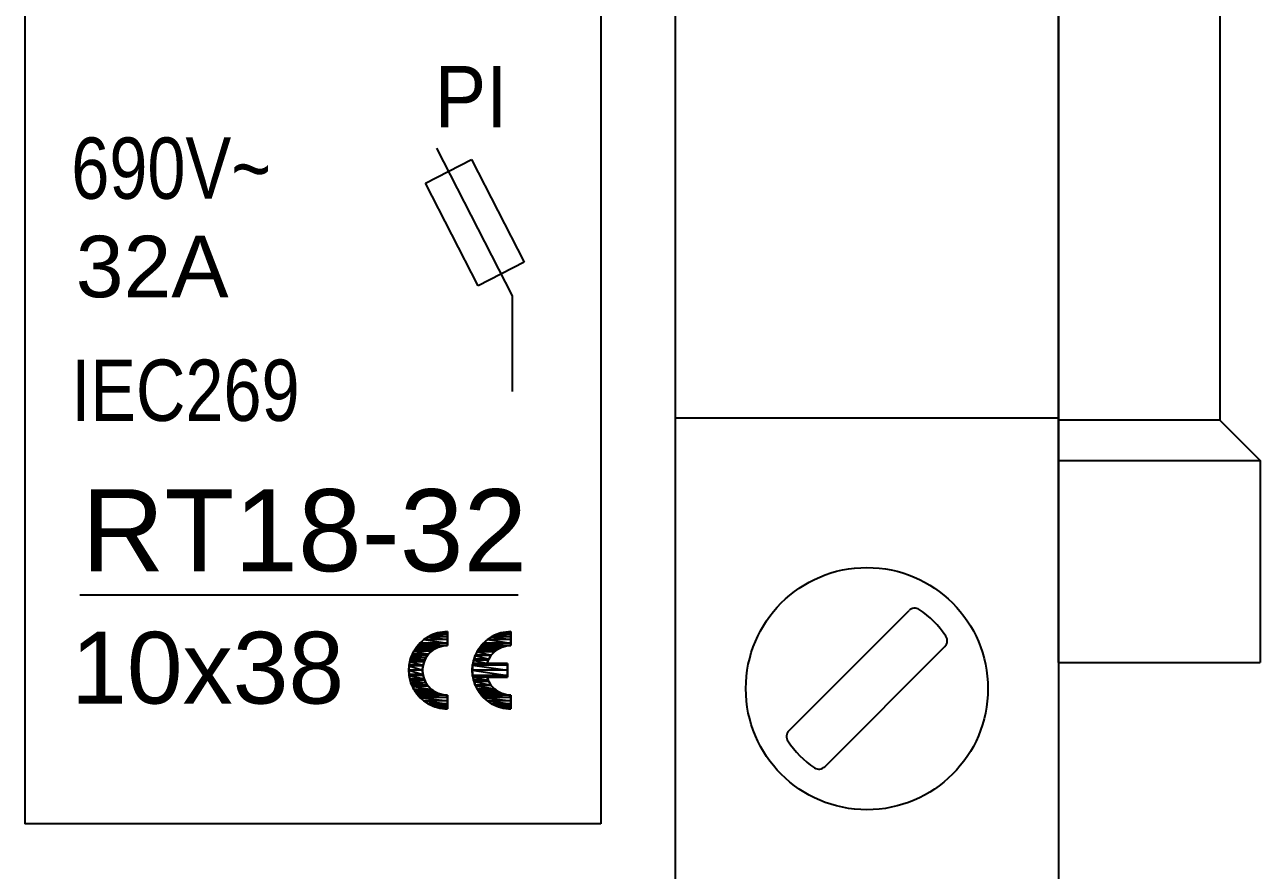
# Model space of a CAD drawing. Header units: millimetres. Extents: x 173893 to 258446, y -176540 to -123824.
# Drawn here: x 188289.97 to 188320.59, y -151229.78 to -151208.83 of the extents above; entities that cross this region are included whole.
import ezdxf

# ---------------------------------------------------------------- set-up
doc = ezdxf.new("R2010")
doc.units = ezdxf.units.MM
doc.header["$LTSCALE"] = 3
doc.layers.add('1', color=3, linetype='Continuous')
doc.layers.add('DUT', color=7, linetype='Continuous')
doc.styles.add('Arial', font='arial.ttf')

msp = doc.modelspace()

# ---------------------------------------------------------------- linework, layer by layer
for p, q in [((188306.09, -151169.6), (188306.09, -151249.082)), ((188289.966, -151197.242), (188289.966, -151228.629)), ((188304.242, -151197.242), (188304.242, -151228.629)), ((188300.174, -151211.892), (188302.05, -151215.545)), ((188299.897, -151212.754), (188301.036, -151212.169)), ((188301.036, -151212.169), (188302.345, -151214.716)), ((188301.205, -151215.301), (188299.897, -151212.754)), ((188302.345, -151214.716), (188301.205, -151215.301)), ((188302.05, -151215.545), (188302.05, -151217.919)), ((188291.335, -151222.951), (188302.199, -151222.951)), ((188299.965, -151223.994), (188299.912, -151224.026)), ((188300.02, -151223.964), (188299.965, -151223.994)), ((188300.076, -151223.939), (188300.02, -151223.964)), ((188300.134, -151223.917), (188300.076, -151223.939)), ((188300.194, -151223.898), (188300.134, -151223.917)), ((188300.255, -151223.884), (188300.194, -151223.898)), ((188300.317, -151223.874), (188300.255, -151223.884)), ((188300.38, -151223.867), (188300.317, -151223.874)), ((188300.444, -151223.865), (188300.38, -151223.867)), ((188300.444, -151223.865), (188300.444, -151223.865)), ((188301.539, -151223.994), (188301.486, -151224.026)), ((188301.593, -151223.964), (188301.539, -151223.994)), ((188301.65, -151223.939), (188301.593, -151223.964)), ((188301.708, -151223.917), (188301.65, -151223.939)), ((188301.767, -151223.898), (188301.708, -151223.917)), ((188301.828, -151223.884), (188301.767, -151223.898)), ((188301.89, -151223.874), (188301.828, -151223.884)), ((188301.953, -151223.867), (188301.89, -151223.874)), ((188302.017, -151223.865), (188301.953, -151223.867)), ((188302.017, -151223.865), (188302.017, -151223.865)), ((188299.649, -151224.289), (188299.615, -151224.344)), ((188299.685, -151224.238), (188299.649, -151224.289)), ((188299.725, -151224.19), (188299.685, -151224.238)), ((188299.768, -151224.144), (188299.725, -151224.19)), ((188299.814, -151224.101), (188299.768, -151224.144)), ((188299.862, -151224.062), (188299.814, -151224.101)), ((188299.912, -151224.026), (188299.862, -151224.062)), ((188300.101, -151224.309), (188300.069, -151224.332)), ((188300.135, -151224.288), (188300.101, -151224.309)), ((188300.17, -151224.269), (188300.135, -151224.288)), ((188300.207, -151224.253), (188300.17, -151224.269)), ((188300.244, -151224.239), (188300.207, -151224.253)), ((188300.283, -151224.227), (188300.244, -151224.239)), ((188300.322, -151224.218), (188300.283, -151224.227)), ((188300.362, -151224.211), (188300.322, -151224.218)), ((188300.402, -151224.207), (188300.362, -151224.211)), ((188300.444, -151224.206), (188300.402, -151224.207)), ((188300.444, -151224.206), (188300.444, -151224.206)), ((188301.222, -151224.289), (188301.188, -151224.344)), ((188301.259, -151224.238), (188301.222, -151224.289)), ((188301.299, -151224.19), (188301.259, -151224.238)), ((188301.342, -151224.144), (188301.299, -151224.19)), ((188301.387, -151224.101), (188301.342, -151224.144)), ((188301.435, -151224.062), (188301.387, -151224.101)), ((188301.486, -151224.026), (188301.435, -151224.062)), ((188301.686, -151224.302), (188301.646, -151224.33)), ((188301.728, -151224.277), (188301.686, -151224.302)), ((188301.773, -151224.256), (188301.728, -151224.277)), ((188301.819, -151224.238), (188301.773, -151224.256)), ((188301.867, -151224.224), (188301.819, -151224.238)), ((188301.916, -151224.214), (188301.867, -151224.224)), ((188301.966, -151224.208), (188301.916, -151224.214)), ((188302.017, -151224.206), (188301.966, -151224.208)), ((188302.017, -151224.206), (188302.017, -151224.206)), ((188299.519, -151224.576), (188299.505, -151224.637)), ((188299.537, -151224.516), (188299.519, -151224.576)), ((188299.559, -151224.458), (188299.537, -151224.516)), ((188299.585, -151224.4), (188299.559, -151224.458)), ((188299.615, -151224.344), (188299.585, -151224.4)), ((188299.615, -151224.344), (188299.615, -151224.344)), ((188299.859, -151224.625), (188299.847, -151224.664)), ((188299.873, -151224.587), (188299.859, -151224.625)), ((188299.89, -151224.55), (188299.873, -151224.587)), ((188299.91, -151224.514), (188299.89, -151224.55)), ((188299.931, -151224.479), (188299.91, -151224.514)), ((188299.91, -151224.514), (188299.91, -151224.514)), ((188299.955, -151224.446), (188299.931, -151224.479)), ((188299.981, -151224.414), (188299.955, -151224.446)), ((188300.008, -151224.385), (188299.981, -151224.414)), ((188300.038, -151224.358), (188300.008, -151224.385)), ((188300.069, -151224.332), (188300.038, -151224.358)), ((188301.092, -151224.576), (188301.078, -151224.637)), ((188301.11, -151224.516), (188301.092, -151224.576)), ((188301.132, -151224.458), (188301.11, -151224.516)), ((188301.158, -151224.4), (188301.132, -151224.458)), ((188301.188, -151224.344), (188301.158, -151224.4)), ((188301.188, -151224.344), (188301.188, -151224.344)), ((188301.44, -151224.603), (188301.424, -151224.652)), ((188301.46, -151224.557), (188301.44, -151224.603)), ((188301.483, -151224.513), (188301.46, -151224.557)), ((188301.51, -151224.471), (188301.483, -151224.513)), ((188301.54, -151224.431), (188301.51, -151224.471)), ((188301.573, -151224.394), (188301.54, -151224.431)), ((188301.608, -151224.361), (188301.573, -151224.394)), ((188301.646, -151224.33), (188301.608, -151224.361)), ((188299.489, -151224.76), (188299.487, -151224.822)), ((188299.487, -151224.822), (188299.489, -151224.884)), ((188299.495, -151224.698), (188299.489, -151224.76)), ((188299.489, -151224.884), (188299.495, -151224.946)), ((188299.505, -151224.637), (188299.495, -151224.698)), ((188299.828, -151224.782), (188299.827, -151224.822)), ((188299.827, -151224.822), (188299.828, -151224.862)), ((188299.832, -151224.742), (188299.828, -151224.782)), ((188299.828, -151224.862), (188299.832, -151224.902)), ((188299.838, -151224.703), (188299.832, -151224.742)), ((188299.832, -151224.902), (188299.838, -151224.941)), ((188299.847, -151224.664), (188299.838, -151224.703)), ((188301.062, -151224.76), (188301.06, -151224.822)), ((188301.06, -151224.822), (188301.062, -151224.884)), ((188301.068, -151224.698), (188301.062, -151224.76)), ((188301.062, -151224.884), (188301.068, -151224.946)), ((188301.078, -151224.637), (188301.068, -151224.698)), ((188301.424, -151224.652), (188301.932, -151224.652)), ((188301.932, -151224.652), (188301.932, -151224.992)), ((188299.495, -151224.946), (188299.505, -151225.007)), ((188299.505, -151225.007), (188299.519, -151225.068)), ((188299.519, -151225.068), (188299.537, -151225.128)), ((188299.537, -151225.128), (188299.559, -151225.187)), ((188299.559, -151225.187), (188299.585, -151225.244)), ((188299.585, -151225.244), (188299.615, -151225.301)), ((188299.838, -151224.941), (188299.847, -151224.98)), ((188299.847, -151224.98), (188299.859, -151225.019)), ((188299.859, -151225.019), (188299.873, -151225.057)), ((188299.873, -151225.057), (188299.89, -151225.094)), ((188299.89, -151225.094), (188299.91, -151225.13)), ((188299.91, -151225.13), (188299.91, -151225.13)), ((188299.91, -151225.13), (188299.931, -151225.165)), ((188299.931, -151225.165), (188299.955, -151225.198)), ((188299.955, -151225.198), (188299.981, -151225.23)), ((188299.981, -151225.23), (188300.008, -151225.259)), ((188301.068, -151224.946), (188301.078, -151225.007)), ((188301.078, -151225.007), (188301.092, -151225.068)), ((188301.092, -151225.068), (188301.11, -151225.128)), ((188301.11, -151225.128), (188301.132, -151225.187)), ((188301.132, -151225.187), (188301.158, -151225.244)), ((188301.158, -151225.244), (188301.188, -151225.301)), ((188301.424, -151224.992), (188301.932, -151224.992)), ((188301.424, -151224.992), (188301.424, -151224.992)), ((188301.424, -151224.992), (188301.44, -151225.041)), ((188301.44, -151225.041), (188301.46, -151225.087)), ((188301.46, -151225.087), (188301.483, -151225.131)), ((188301.483, -151225.131), (188301.51, -151225.173)), ((188301.51, -151225.173), (188301.54, -151225.213)), ((188301.54, -151225.213), (188301.573, -151225.25)), ((188299.615, -151225.301), (188299.615, -151225.301)), ((188299.615, -151225.301), (188299.649, -151225.355)), ((188299.649, -151225.355), (188299.685, -151225.406)), ((188299.685, -151225.406), (188299.725, -151225.455)), ((188299.725, -151225.455), (188299.768, -151225.5)), ((188299.768, -151225.5), (188299.814, -151225.543)), ((188299.814, -151225.543), (188299.862, -151225.582)), ((188300.008, -151225.259), (188300.038, -151225.286)), ((188300.038, -151225.286), (188300.069, -151225.312)), ((188300.069, -151225.312), (188300.101, -151225.335)), ((188300.101, -151225.335), (188300.135, -151225.356)), ((188300.135, -151225.356), (188300.17, -151225.375)), ((188300.17, -151225.375), (188300.207, -151225.391)), ((188300.207, -151225.391), (188300.244, -151225.406)), ((188300.244, -151225.406), (188300.283, -151225.417)), ((188300.283, -151225.417), (188300.322, -151225.427)), ((188300.322, -151225.427), (188300.362, -151225.433)), ((188300.362, -151225.433), (188300.402, -151225.437)), ((188300.402, -151225.437), (188300.444, -151225.439)), ((188301.188, -151225.301), (188301.188, -151225.301)), ((188301.188, -151225.301), (188301.222, -151225.355)), ((188301.222, -151225.355), (188301.259, -151225.406)), ((188301.259, -151225.406), (188301.299, -151225.455)), ((188301.299, -151225.455), (188301.342, -151225.5)), ((188301.342, -151225.5), (188301.387, -151225.543)), ((188301.387, -151225.543), (188301.435, -151225.582)), ((188301.573, -151225.25), (188301.608, -151225.284)), ((188301.608, -151225.284), (188301.646, -151225.315)), ((188301.646, -151225.315), (188301.686, -151225.342)), ((188301.686, -151225.342), (188301.728, -151225.367)), ((188301.728, -151225.367), (188301.773, -151225.388)), ((188301.773, -151225.388), (188301.819, -151225.406)), ((188301.819, -151225.406), (188301.867, -151225.42)), ((188301.867, -151225.42), (188301.916, -151225.43)), ((188301.916, -151225.43), (188301.966, -151225.437)), ((188301.966, -151225.437), (188302.017, -151225.439)), ((188299.862, -151225.582), (188299.912, -151225.618)), ((188299.912, -151225.618), (188299.965, -151225.651)), ((188299.965, -151225.651), (188300.02, -151225.68)), ((188300.02, -151225.68), (188300.076, -151225.706)), ((188300.076, -151225.706), (188300.134, -151225.728)), ((188300.134, -151225.728), (188300.194, -151225.746)), ((188300.194, -151225.746), (188300.255, -151225.76)), ((188300.255, -151225.76), (188300.317, -151225.771)), ((188300.317, -151225.771), (188300.38, -151225.777)), ((188300.38, -151225.777), (188300.444, -151225.779)), ((188301.435, -151225.582), (188301.486, -151225.618)), ((188301.486, -151225.618), (188301.539, -151225.651)), ((188301.539, -151225.651), (188301.593, -151225.68)), ((188301.593, -151225.68), (188301.65, -151225.706)), ((188301.65, -151225.706), (188301.708, -151225.728)), ((188301.708, -151225.728), (188301.767, -151225.746)), ((188301.767, -151225.746), (188301.828, -151225.76)), ((188301.828, -151225.76), (188301.89, -151225.771)), ((188301.89, -151225.771), (188301.953, -151225.777)), ((188301.953, -151225.777), (188302.017, -151225.779)), ((188304.242, -151228.629), (188289.966, -151228.629))]:
    msp.add_line(p, q)
at = {"color": 251}
for p, q in [((188299.861, -151224.063), (188299.965, -151223.994)), ((188299.965, -151223.994), (188299.861, -151224.063)), ((188299.965, -151223.994), (188300.077, -151223.938)), ((188300.077, -151223.938), (188299.965, -151223.994)), ((188300.444, -151223.994), (188299.965, -151223.994)), ((188299.965, -151223.994), (188300.444, -151224.063)), ((188299.965, -151223.994), (188300.444, -151224.063)), ((188300.444, -151223.994), (188299.965, -151223.994)), ((188300.077, -151223.938), (188300.196, -151223.898)), ((188300.196, -151223.898), (188300.077, -151223.938)), ((188300.444, -151223.938), (188300.077, -151223.938)), ((188300.077, -151223.938), (188300.444, -151223.994)), ((188300.077, -151223.938), (188300.444, -151223.994)), ((188300.444, -151223.938), (188300.077, -151223.938)), ((188300.196, -151223.898), (188300.319, -151223.874)), ((188300.319, -151223.874), (188300.196, -151223.898)), ((188300.444, -151223.898), (188300.196, -151223.898)), ((188300.196, -151223.898), (188300.444, -151223.938)), ((188300.196, -151223.898), (188300.444, -151223.938)), ((188300.444, -151223.898), (188300.196, -151223.898)), ((188300.319, -151223.874), (188300.444, -151223.865)), ((188300.444, -151223.865), (188300.319, -151223.874)), ((188300.444, -151223.874), (188300.319, -151223.874)), ((188300.319, -151223.874), (188300.444, -151223.898)), ((188300.319, -151223.874), (188300.444, -151223.898)), ((188300.444, -151223.874), (188300.319, -151223.874)), ((188300.444, -151223.865), (188300.444, -151223.874)), ((188300.444, -151223.874), (188300.444, -151223.865)), ((188300.444, -151223.898), (188300.444, -151223.874)), ((188300.444, -151223.874), (188300.444, -151223.898)), ((188300.444, -151223.938), (188300.444, -151223.898)), ((188300.444, -151223.898), (188300.444, -151223.938)), ((188300.444, -151223.994), (188300.444, -151223.938)), ((188300.444, -151223.938), (188300.444, -151223.994)), ((188300.444, -151224.063), (188300.444, -151223.994)), ((188300.444, -151223.994), (188300.444, -151224.063)), ((188301.435, -151224.063), (188301.539, -151223.994)), ((188301.539, -151223.994), (188301.435, -151224.063)), ((188301.539, -151223.994), (188301.651, -151223.938)), ((188301.651, -151223.938), (188301.539, -151223.994)), ((188302.017, -151223.994), (188301.539, -151223.994)), ((188301.539, -151223.994), (188302.017, -151224.063)), ((188301.539, -151223.994), (188302.017, -151224.063)), ((188302.017, -151223.994), (188301.539, -151223.994)), ((188301.651, -151223.938), (188301.769, -151223.898)), ((188301.769, -151223.898), (188301.651, -151223.938)), ((188302.017, -151223.938), (188301.651, -151223.938)), ((188301.651, -151223.938), (188302.017, -151223.994)), ((188301.651, -151223.938), (188302.017, -151223.994)), ((188302.017, -151223.938), (188301.651, -151223.938)), ((188301.769, -151223.898), (188301.892, -151223.874)), ((188301.892, -151223.874), (188301.769, -151223.898)), ((188302.017, -151223.898), (188301.769, -151223.898)), ((188301.769, -151223.898), (188302.017, -151223.938)), ((188301.769, -151223.898), (188302.017, -151223.938)), ((188302.017, -151223.898), (188301.769, -151223.898)), ((188301.892, -151223.874), (188302.017, -151223.865)), ((188302.017, -151223.865), (188301.892, -151223.874)), ((188302.017, -151223.874), (188301.892, -151223.874)), ((188301.892, -151223.874), (188302.017, -151223.898)), ((188301.892, -151223.874), (188302.017, -151223.898)), ((188302.017, -151223.874), (188301.892, -151223.874)), ((188302.017, -151223.865), (188302.017, -151223.874)), ((188302.017, -151223.874), (188302.017, -151223.865)), ((188302.017, -151223.898), (188302.017, -151223.874)), ((188302.017, -151223.874), (188302.017, -151223.898)), ((188302.017, -151223.938), (188302.017, -151223.898)), ((188302.017, -151223.898), (188302.017, -151223.938)), ((188302.017, -151223.994), (188302.017, -151223.938)), ((188302.017, -151223.938), (188302.017, -151223.994)), ((188302.017, -151224.063), (188302.017, -151223.994)), ((188302.017, -151223.994), (188302.017, -151224.063)), ((188299.615, -151224.344), (188299.652, -151224.288)), ((188299.652, -151224.288), (188299.615, -151224.344)), ((188299.652, -151224.288), (188299.682, -151224.243)), ((188299.682, -151224.243), (188299.652, -151224.288)), ((188300.135, -151224.288), (188299.652, -151224.288)), ((188299.652, -151224.288), (188300.056, -151224.344)), ((188299.652, -151224.288), (188300.056, -151224.344)), ((188300.135, -151224.288), (188299.652, -151224.288)), ((188299.682, -151224.243), (188299.684, -151224.24)), ((188299.684, -151224.24), (188299.682, -151224.243)), ((188300.233, -151224.243), (188299.682, -151224.243)), ((188299.682, -151224.243), (188300.135, -151224.288)), ((188299.682, -151224.243), (188300.135, -151224.288)), ((188300.233, -151224.243), (188299.682, -151224.243)), ((188299.684, -151224.24), (188299.706, -151224.215)), ((188299.706, -151224.215), (188299.684, -151224.24)), ((188300.244, -151224.24), (188299.684, -151224.24)), ((188299.684, -151224.24), (188300.233, -151224.243)), ((188299.684, -151224.24), (188300.233, -151224.243)), ((188300.244, -151224.24), (188299.684, -151224.24)), ((188299.706, -151224.215), (188299.714, -151224.206)), ((188299.714, -151224.206), (188299.706, -151224.215)), ((188300.337, -151224.215), (188299.706, -151224.215)), ((188299.706, -151224.215), (188300.244, -151224.24)), ((188299.706, -151224.215), (188300.244, -151224.24)), ((188300.337, -151224.215), (188299.706, -151224.215)), ((188299.714, -151224.206), (188299.767, -151224.146)), ((188299.767, -151224.146), (188299.714, -151224.206)), ((188300.444, -151224.206), (188299.714, -151224.206)), ((188299.714, -151224.206), (188300.337, -151224.215)), ((188299.714, -151224.206), (188300.337, -151224.215)), ((188300.444, -151224.206), (188299.714, -151224.206)), ((188299.767, -151224.146), (188299.861, -151224.063)), ((188299.861, -151224.063), (188299.767, -151224.146)), ((188300.444, -151224.146), (188299.767, -151224.146)), ((188299.767, -151224.146), (188300.444, -151224.206)), ((188299.767, -151224.146), (188300.444, -151224.206)), ((188300.444, -151224.146), (188299.767, -151224.146)), ((188300.444, -151224.063), (188299.861, -151224.063)), ((188299.861, -151224.063), (188300.444, -151224.146)), ((188299.861, -151224.063), (188300.444, -151224.146)), ((188300.444, -151224.063), (188299.861, -151224.063)), ((188300.056, -151224.344), (188300.135, -151224.288)), ((188300.135, -151224.288), (188300.056, -151224.344)), ((188300.135, -151224.288), (188300.233, -151224.243)), ((188300.233, -151224.243), (188300.135, -151224.288)), ((188300.233, -151224.243), (188300.244, -151224.24)), ((188300.244, -151224.24), (188300.233, -151224.243)), ((188300.244, -151224.24), (188300.337, -151224.215)), ((188300.337, -151224.215), (188300.244, -151224.24)), ((188300.337, -151224.215), (188300.444, -151224.206)), ((188300.444, -151224.206), (188300.337, -151224.215)), ((188300.444, -151224.146), (188300.444, -151224.063)), ((188300.444, -151224.063), (188300.444, -151224.146)), ((188300.444, -151224.206), (188300.444, -151224.146)), ((188300.444, -151224.146), (188300.444, -151224.206)), ((188301.188, -151224.344), (188301.219, -151224.298)), ((188301.219, -151224.298), (188301.188, -151224.344)), ((188301.219, -151224.298), (188301.253, -151224.247)), ((188301.253, -151224.247), (188301.219, -151224.298)), ((188301.693, -151224.298), (188301.219, -151224.298)), ((188301.219, -151224.298), (188301.632, -151224.344)), ((188301.219, -151224.298), (188301.632, -151224.344)), ((188301.693, -151224.298), (188301.219, -151224.298)), ((188301.253, -151224.247), (188301.258, -151224.24)), ((188301.258, -151224.24), (188301.253, -151224.247)), ((188301.795, -151224.247), (188301.253, -151224.247)), ((188301.253, -151224.247), (188301.693, -151224.298)), ((188301.253, -151224.247), (188301.693, -151224.298)), ((188301.795, -151224.247), (188301.253, -151224.247)), ((188301.258, -151224.24), (188301.279, -151224.216)), ((188301.279, -151224.216), (188301.258, -151224.24)), ((188301.821, -151224.24), (188301.258, -151224.24)), ((188301.258, -151224.24), (188301.795, -151224.247)), ((188301.258, -151224.24), (188301.795, -151224.247)), ((188301.821, -151224.24), (188301.258, -151224.24)), ((188301.279, -151224.216), (188301.288, -151224.206)), ((188301.288, -151224.206), (188301.279, -151224.216)), ((188301.904, -151224.216), (188301.279, -151224.216)), ((188301.279, -151224.216), (188301.821, -151224.24)), ((188301.279, -151224.216), (188301.821, -151224.24)), ((188301.904, -151224.216), (188301.279, -151224.216)), ((188301.288, -151224.206), (188301.34, -151224.146)), ((188301.34, -151224.146), (188301.288, -151224.206)), ((188302.017, -151224.206), (188301.288, -151224.206)), ((188301.288, -151224.206), (188301.904, -151224.216)), ((188301.288, -151224.206), (188301.904, -151224.216)), ((188302.017, -151224.206), (188301.288, -151224.206)), ((188301.34, -151224.146), (188301.435, -151224.063)), ((188301.435, -151224.063), (188301.34, -151224.146)), ((188302.017, -151224.146), (188301.34, -151224.146)), ((188301.34, -151224.146), (188302.017, -151224.206)), ((188301.34, -151224.146), (188302.017, -151224.206)), ((188302.017, -151224.146), (188301.34, -151224.146)), ((188302.017, -151224.063), (188301.435, -151224.063)), ((188301.435, -151224.063), (188302.017, -151224.146)), ((188301.435, -151224.063), (188302.017, -151224.146)), ((188302.017, -151224.063), (188301.435, -151224.063)), ((188301.632, -151224.344), (188301.693, -151224.298)), ((188301.693, -151224.298), (188301.632, -151224.344)), ((188301.693, -151224.298), (188301.795, -151224.247)), ((188301.795, -151224.247), (188301.693, -151224.298)), ((188301.795, -151224.247), (188301.821, -151224.24)), ((188301.821, -151224.24), (188301.795, -151224.247)), ((188301.821, -151224.24), (188301.904, -151224.216)), ((188301.904, -151224.216), (188301.821, -151224.24)), ((188301.904, -151224.216), (188302.017, -151224.206)), ((188302.017, -151224.206), (188301.904, -151224.216)), ((188302.017, -151224.146), (188302.017, -151224.063)), ((188302.017, -151224.063), (188302.017, -151224.146)), ((188302.017, -151224.206), (188302.017, -151224.146)), ((188302.017, -151224.146), (188302.017, -151224.206)), ((188299.495, -151224.697), (188299.512, -151224.611)), ((188299.512, -151224.611), (188299.495, -151224.697)), ((188299.512, -151224.611), (188299.519, -151224.575)), ((188299.519, -151224.575), (188299.512, -151224.611)), ((188299.864, -151224.611), (188299.512, -151224.611)), ((188299.512, -151224.611), (188299.841, -151224.697)), ((188299.512, -151224.611), (188299.841, -151224.697)), ((188299.864, -151224.611), (188299.512, -151224.611)), ((188299.519, -151224.575), (188299.54, -151224.514)), ((188299.54, -151224.514), (188299.519, -151224.575)), ((188299.881, -151224.575), (188299.519, -151224.575)), ((188299.519, -151224.575), (188299.864, -151224.611)), ((188299.519, -151224.575), (188299.864, -151224.611)), ((188299.881, -151224.575), (188299.519, -151224.575)), ((188299.54, -151224.514), (188299.56, -151224.456)), ((188299.56, -151224.456), (188299.54, -151224.514)), ((188299.91, -151224.514), (188299.54, -151224.514)), ((188299.54, -151224.514), (188299.881, -151224.575)), ((188299.54, -151224.514), (188299.881, -151224.575)), ((188299.91, -151224.514), (188299.54, -151224.514)), ((188299.56, -151224.456), (188299.575, -151224.426)), ((188299.575, -151224.426), (188299.56, -151224.456)), ((188299.95, -151224.456), (188299.56, -151224.456)), ((188299.56, -151224.456), (188299.91, -151224.514)), ((188299.56, -151224.456), (188299.91, -151224.514)), ((188299.95, -151224.456), (188299.56, -151224.456)), ((188299.575, -151224.426), (188299.612, -151224.35)), ((188299.612, -151224.35), (188299.575, -151224.426)), ((188299.971, -151224.426), (188299.575, -151224.426)), ((188299.575, -151224.426), (188299.95, -151224.456)), ((188299.575, -151224.426), (188299.95, -151224.456)), ((188299.971, -151224.426), (188299.575, -151224.426)), ((188299.612, -151224.35), (188299.615, -151224.344)), ((188299.615, -151224.344), (188299.612, -151224.35)), ((188300.047, -151224.35), (188299.612, -151224.35)), ((188299.612, -151224.35), (188299.971, -151224.426)), ((188299.612, -151224.35), (188299.971, -151224.426)), ((188300.047, -151224.35), (188299.612, -151224.35)), ((188300.056, -151224.344), (188299.615, -151224.344)), ((188299.615, -151224.344), (188300.047, -151224.35)), ((188299.615, -151224.344), (188300.047, -151224.35)), ((188300.056, -151224.344), (188299.615, -151224.344)), ((188299.841, -151224.697), (188299.864, -151224.611)), ((188299.864, -151224.611), (188299.841, -151224.697)), ((188299.864, -151224.611), (188299.881, -151224.575)), ((188299.881, -151224.575), (188299.864, -151224.611)), ((188299.881, -151224.575), (188299.91, -151224.514)), ((188299.91, -151224.514), (188299.881, -151224.575)), ((188299.91, -151224.514), (188299.95, -151224.456)), ((188299.95, -151224.456), (188299.91, -151224.514)), ((188299.95, -151224.456), (188299.971, -151224.426)), ((188299.971, -151224.426), (188299.95, -151224.456)), ((188299.971, -151224.426), (188300.047, -151224.35)), ((188300.047, -151224.35), (188299.971, -151224.426)), ((188300.047, -151224.35), (188300.056, -151224.344)), ((188300.056, -151224.344), (188300.047, -151224.35)), ((188301.077, -151224.652), (188301.093, -151224.575)), ((188301.093, -151224.575), (188301.077, -151224.652)), ((188301.093, -151224.575), (188301.102, -151224.546)), ((188301.102, -151224.546), (188301.093, -151224.575)), ((188301.455, -151224.575), (188301.093, -151224.575)), ((188301.093, -151224.575), (188301.424, -151224.652)), ((188301.093, -151224.575), (188301.424, -151224.652)), ((188301.455, -151224.575), (188301.093, -151224.575)), ((188301.102, -151224.546), (188301.133, -151224.456)), ((188301.133, -151224.456), (188301.102, -151224.546)), ((188301.466, -151224.546), (188301.102, -151224.546)), ((188301.102, -151224.546), (188301.455, -151224.575)), ((188301.102, -151224.546), (188301.455, -151224.575)), ((188301.466, -151224.546), (188301.102, -151224.546)), ((188301.133, -151224.456), (188301.136, -151224.45)), ((188301.136, -151224.45), (188301.133, -151224.456)), ((188301.522, -151224.456), (188301.133, -151224.456)), ((188301.133, -151224.456), (188301.466, -151224.546)), ((188301.133, -151224.456), (188301.466, -151224.546)), ((188301.522, -151224.456), (188301.133, -151224.456)), ((188301.136, -151224.45), (188301.177, -151224.366)), ((188301.177, -151224.366), (188301.136, -151224.45)), ((188301.526, -151224.45), (188301.136, -151224.45)), ((188301.136, -151224.45), (188301.522, -151224.456)), ((188301.136, -151224.45), (188301.522, -151224.456)), ((188301.526, -151224.45), (188301.136, -151224.45)), ((188301.177, -151224.366), (188301.188, -151224.344)), ((188301.188, -151224.344), (188301.177, -151224.366)), ((188301.602, -151224.366), (188301.177, -151224.366)), ((188301.177, -151224.366), (188301.526, -151224.45)), ((188301.177, -151224.366), (188301.526, -151224.45)), ((188301.602, -151224.366), (188301.177, -151224.366)), ((188301.632, -151224.344), (188301.188, -151224.344)), ((188301.188, -151224.344), (188301.602, -151224.366)), ((188301.188, -151224.344), (188301.602, -151224.366)), ((188301.632, -151224.344), (188301.188, -151224.344)), ((188301.424, -151224.652), (188301.455, -151224.575)), ((188301.455, -151224.575), (188301.424, -151224.652)), ((188301.455, -151224.575), (188301.466, -151224.546)), ((188301.466, -151224.546), (188301.455, -151224.575)), ((188301.466, -151224.546), (188301.522, -151224.456)), ((188301.522, -151224.456), (188301.466, -151224.546)), ((188301.522, -151224.456), (188301.526, -151224.45)), ((188301.526, -151224.45), (188301.522, -151224.456)), ((188301.526, -151224.45), (188301.602, -151224.366)), ((188301.602, -151224.366), (188301.526, -151224.45)), ((188301.602, -151224.366), (188301.632, -151224.344)), ((188301.632, -151224.344), (188301.602, -151224.366)), ((188299.487, -151224.822), (188299.494, -151224.715)), ((188299.494, -151224.715), (188299.487, -151224.822)), ((188299.827, -151224.822), (188299.487, -151224.822)), ((188299.487, -151224.822), (188299.836, -151224.929)), ((188299.494, -151224.929), (188299.487, -151224.822)), ((188299.487, -151224.822), (188299.836, -151224.929)), ((188299.827, -151224.822), (188299.487, -151224.822)), ((188299.487, -151224.822), (188299.494, -151224.929)), ((188299.494, -151224.715), (188299.495, -151224.697)), ((188299.495, -151224.697), (188299.494, -151224.715)), ((188299.836, -151224.715), (188299.494, -151224.715)), ((188299.494, -151224.715), (188299.827, -151224.822)), ((188299.494, -151224.715), (188299.827, -151224.822)), ((188299.836, -151224.715), (188299.494, -151224.715)), ((188299.836, -151224.929), (188299.494, -151224.929)), ((188299.494, -151224.929), (188299.841, -151224.947)), ((188299.495, -151224.947), (188299.494, -151224.929)), ((188299.494, -151224.929), (188299.841, -151224.947)), ((188299.836, -151224.929), (188299.494, -151224.929)), ((188299.494, -151224.929), (188299.495, -151224.947)), ((188299.841, -151224.697), (188299.495, -151224.697)), ((188299.495, -151224.697), (188299.836, -151224.715)), ((188299.495, -151224.697), (188299.836, -151224.715)), ((188299.841, -151224.697), (188299.495, -151224.697)), ((188299.827, -151224.822), (188299.836, -151224.715)), ((188299.836, -151224.715), (188299.827, -151224.822)), ((188299.836, -151224.929), (188299.827, -151224.822)), ((188299.827, -151224.822), (188299.836, -151224.929)), ((188299.836, -151224.715), (188299.841, -151224.697)), ((188299.841, -151224.697), (188299.836, -151224.715)), ((188299.841, -151224.947), (188299.836, -151224.929)), ((188299.836, -151224.929), (188299.841, -151224.947)), ((188301.06, -151224.822), (188301.068, -151224.697)), ((188301.068, -151224.697), (188301.06, -151224.822)), ((188301.932, -151224.822), (188301.06, -151224.822)), ((188301.06, -151224.822), (188301.932, -151224.947)), ((188301.068, -151224.947), (188301.06, -151224.822)), ((188301.06, -151224.822), (188301.932, -151224.947)), ((188301.932, -151224.822), (188301.06, -151224.822)), ((188301.06, -151224.822), (188301.068, -151224.947)), ((188301.068, -151224.697), (188301.077, -151224.652)), ((188301.077, -151224.652), (188301.068, -151224.697)), ((188301.932, -151224.697), (188301.068, -151224.697)), ((188301.068, -151224.697), (188301.932, -151224.822)), ((188301.068, -151224.697), (188301.932, -151224.822)), ((188301.932, -151224.697), (188301.068, -151224.697)), ((188301.424, -151224.652), (188301.077, -151224.652)), ((188301.077, -151224.652), (188301.932, -151224.697)), ((188301.077, -151224.652), (188301.932, -151224.697)), ((188301.932, -151224.652), (188301.077, -151224.652)), ((188301.424, -151224.652), (188301.932, -151224.652)), ((188301.424, -151224.652), (188301.424, -151224.652)), ((188301.424, -151224.652), (188301.932, -151224.652)), ((188301.932, -151224.697), (188301.932, -151224.652)), ((188301.932, -151224.652), (188301.932, -151224.697)), ((188301.932, -151224.822), (188301.932, -151224.697)), ((188301.932, -151224.697), (188301.932, -151224.822)), ((188301.932, -151224.947), (188301.932, -151224.822)), ((188301.932, -151224.822), (188301.932, -151224.947)), ((188299.841, -151224.947), (188299.495, -151224.947)), ((188299.495, -151224.947), (188299.864, -151225.033)), ((188299.512, -151225.033), (188299.495, -151224.947)), ((188299.495, -151224.947), (188299.864, -151225.033)), ((188299.841, -151224.947), (188299.495, -151224.947)), ((188299.495, -151224.947), (188299.512, -151225.033)), ((188299.864, -151225.033), (188299.512, -151225.033)), ((188299.512, -151225.033), (188299.881, -151225.07)), ((188299.519, -151225.07), (188299.512, -151225.033)), ((188299.512, -151225.033), (188299.881, -151225.07)), ((188299.864, -151225.033), (188299.512, -151225.033)), ((188299.512, -151225.033), (188299.519, -151225.07)), ((188299.881, -151225.07), (188299.519, -151225.07)), ((188299.519, -151225.07), (188299.91, -151225.13)), ((188299.54, -151225.13), (188299.519, -151225.07)), ((188299.519, -151225.07), (188299.91, -151225.13)), ((188299.881, -151225.07), (188299.519, -151225.07)), ((188299.519, -151225.07), (188299.54, -151225.13)), ((188299.91, -151225.13), (188299.54, -151225.13)), ((188299.54, -151225.13), (188299.95, -151225.188)), ((188299.56, -151225.188), (188299.54, -151225.13)), ((188299.54, -151225.13), (188299.95, -151225.188)), ((188299.91, -151225.13), (188299.54, -151225.13)), ((188299.54, -151225.13), (188299.56, -151225.188)), ((188299.95, -151225.188), (188299.56, -151225.188)), ((188299.56, -151225.188), (188299.971, -151225.219)), ((188299.575, -151225.219), (188299.56, -151225.188)), ((188299.56, -151225.188), (188299.971, -151225.219)), ((188299.95, -151225.188), (188299.56, -151225.188)), ((188299.56, -151225.188), (188299.575, -151225.219)), ((188299.971, -151225.219), (188299.575, -151225.219)), ((188299.575, -151225.219), (188300.047, -151225.295)), ((188299.612, -151225.295), (188299.575, -151225.219)), ((188299.575, -151225.219), (188300.047, -151225.295)), ((188299.971, -151225.219), (188299.575, -151225.219)), ((188299.575, -151225.219), (188299.612, -151225.295)), ((188299.864, -151225.033), (188299.841, -151224.947)), ((188299.841, -151224.947), (188299.864, -151225.033)), ((188299.881, -151225.07), (188299.864, -151225.033)), ((188299.864, -151225.033), (188299.881, -151225.07)), ((188299.91, -151225.13), (188299.881, -151225.07)), ((188299.881, -151225.07), (188299.91, -151225.13)), ((188299.95, -151225.188), (188299.91, -151225.13)), ((188299.91, -151225.13), (188299.95, -151225.188)), ((188299.971, -151225.219), (188299.95, -151225.188)), ((188299.95, -151225.188), (188299.971, -151225.219)), ((188300.047, -151225.295), (188299.971, -151225.219)), ((188299.971, -151225.219), (188300.047, -151225.295)), ((188301.932, -151224.947), (188301.068, -151224.947)), ((188301.068, -151224.947), (188301.932, -151224.992)), ((188301.077, -151224.992), (188301.068, -151224.947)), ((188301.068, -151224.947), (188301.932, -151224.992)), ((188301.932, -151224.947), (188301.068, -151224.947)), ((188301.068, -151224.947), (188301.077, -151224.992)), ((188301.932, -151224.992), (188301.077, -151224.992)), ((188301.077, -151224.992), (188301.455, -151225.07)), ((188301.093, -151225.07), (188301.077, -151224.992)), ((188301.077, -151224.992), (188301.455, -151225.07)), ((188301.424, -151224.992), (188301.077, -151224.992)), ((188301.077, -151224.992), (188301.093, -151225.07)), ((188301.455, -151225.07), (188301.093, -151225.07)), ((188301.093, -151225.07), (188301.466, -151225.098)), ((188301.102, -151225.098), (188301.093, -151225.07)), ((188301.093, -151225.07), (188301.466, -151225.098)), ((188301.455, -151225.07), (188301.093, -151225.07)), ((188301.093, -151225.07), (188301.102, -151225.098)), ((188301.466, -151225.098), (188301.102, -151225.098)), ((188301.102, -151225.098), (188301.522, -151225.188)), ((188301.133, -151225.188), (188301.102, -151225.098)), ((188301.102, -151225.098), (188301.522, -151225.188)), ((188301.466, -151225.098), (188301.102, -151225.098)), ((188301.102, -151225.098), (188301.133, -151225.188)), ((188301.522, -151225.188), (188301.133, -151225.188)), ((188301.133, -151225.188), (188301.526, -151225.195)), ((188301.136, -151225.195), (188301.133, -151225.188)), ((188301.133, -151225.188), (188301.526, -151225.195)), ((188301.522, -151225.188), (188301.133, -151225.188)), ((188301.133, -151225.188), (188301.136, -151225.195)), ((188301.526, -151225.195), (188301.136, -151225.195)), ((188301.136, -151225.195), (188301.602, -151225.278)), ((188301.177, -151225.278), (188301.136, -151225.195)), ((188301.136, -151225.195), (188301.602, -151225.278)), ((188301.526, -151225.195), (188301.136, -151225.195)), ((188301.136, -151225.195), (188301.177, -151225.278)), ((188301.424, -151224.992), (188301.932, -151224.992)), ((188301.424, -151224.992), (188301.424, -151224.992)), ((188301.455, -151225.07), (188301.424, -151224.992)), ((188301.424, -151224.992), (188301.932, -151224.992)), ((188301.424, -151224.992), (188301.455, -151225.07)), ((188301.466, -151225.098), (188301.455, -151225.07)), ((188301.455, -151225.07), (188301.466, -151225.098)), ((188301.522, -151225.188), (188301.466, -151225.098)), ((188301.466, -151225.098), (188301.522, -151225.188)), ((188301.526, -151225.195), (188301.522, -151225.188)), ((188301.522, -151225.188), (188301.526, -151225.195)), ((188301.602, -151225.278), (188301.526, -151225.195)), ((188301.526, -151225.195), (188301.602, -151225.278)), ((188301.932, -151224.992), (188301.932, -151224.947)), ((188301.932, -151224.947), (188301.932, -151224.992)), ((188300.047, -151225.295), (188299.612, -151225.295)), ((188299.612, -151225.295), (188300.056, -151225.301)), ((188299.615, -151225.301), (188299.612, -151225.295)), ((188299.612, -151225.295), (188300.056, -151225.301)), ((188300.047, -151225.295), (188299.612, -151225.295)), ((188299.612, -151225.295), (188299.615, -151225.301)), ((188300.056, -151225.301), (188299.615, -151225.301)), ((188299.615, -151225.301), (188300.135, -151225.356)), ((188299.652, -151225.356), (188299.615, -151225.301)), ((188299.615, -151225.301), (188300.135, -151225.356)), ((188300.056, -151225.301), (188299.615, -151225.301)), ((188299.615, -151225.301), (188299.652, -151225.356)), ((188300.135, -151225.356), (188299.652, -151225.356)), ((188299.652, -151225.356), (188300.233, -151225.402)), ((188299.682, -151225.402), (188299.652, -151225.356)), ((188299.652, -151225.356), (188300.233, -151225.402)), ((188300.135, -151225.356), (188299.652, -151225.356)), ((188299.652, -151225.356), (188299.682, -151225.402)), ((188300.233, -151225.402), (188299.682, -151225.402)), ((188299.682, -151225.402), (188300.244, -151225.405)), ((188299.684, -151225.405), (188299.682, -151225.402)), ((188299.682, -151225.402), (188300.244, -151225.405)), ((188300.233, -151225.402), (188299.682, -151225.402)), ((188299.682, -151225.402), (188299.684, -151225.405)), ((188300.244, -151225.405), (188299.684, -151225.405)), ((188299.684, -151225.405), (188300.337, -151225.429)), ((188299.706, -151225.429), (188299.684, -151225.405)), ((188299.684, -151225.405), (188300.337, -151225.429)), ((188300.244, -151225.405), (188299.684, -151225.405)), ((188299.684, -151225.405), (188299.706, -151225.429)), ((188300.337, -151225.429), (188299.706, -151225.429)), ((188299.706, -151225.429), (188300.444, -151225.439)), ((188299.714, -151225.439), (188299.706, -151225.429)), ((188299.706, -151225.429), (188300.444, -151225.439)), ((188300.337, -151225.429), (188299.706, -151225.429)), ((188299.706, -151225.429), (188299.714, -151225.439)), ((188300.444, -151225.439), (188299.714, -151225.439)), ((188299.714, -151225.439), (188300.444, -151225.499)), ((188299.767, -151225.499), (188299.714, -151225.439)), ((188299.714, -151225.439), (188300.444, -151225.499)), ((188300.444, -151225.439), (188299.714, -151225.439)), ((188299.714, -151225.439), (188299.767, -151225.499)), ((188300.444, -151225.499), (188299.767, -151225.499)), ((188299.767, -151225.499), (188300.444, -151225.581)), ((188299.861, -151225.581), (188299.767, -151225.499)), ((188299.767, -151225.499), (188300.444, -151225.581)), ((188300.444, -151225.499), (188299.767, -151225.499)), ((188299.767, -151225.499), (188299.861, -151225.581)), ((188300.056, -151225.301), (188300.047, -151225.295)), ((188300.047, -151225.295), (188300.056, -151225.301)), ((188300.135, -151225.356), (188300.056, -151225.301)), ((188300.056, -151225.301), (188300.135, -151225.356)), ((188300.233, -151225.402), (188300.135, -151225.356)), ((188300.135, -151225.356), (188300.233, -151225.402)), ((188300.244, -151225.405), (188300.233, -151225.402)), ((188300.233, -151225.402), (188300.244, -151225.405)), ((188300.337, -151225.429), (188300.244, -151225.405)), ((188300.244, -151225.405), (188300.337, -151225.429)), ((188300.444, -151225.439), (188300.337, -151225.429)), ((188300.337, -151225.429), (188300.444, -151225.439)), ((188300.444, -151225.499), (188300.444, -151225.439)), ((188300.444, -151225.439), (188300.444, -151225.499)), ((188300.444, -151225.581), (188300.444, -151225.499)), ((188300.444, -151225.499), (188300.444, -151225.581)), ((188301.602, -151225.278), (188301.177, -151225.278)), ((188301.177, -151225.278), (188301.632, -151225.301)), ((188301.188, -151225.301), (188301.177, -151225.278)), ((188301.177, -151225.278), (188301.632, -151225.301)), ((188301.602, -151225.278), (188301.177, -151225.278)), ((188301.177, -151225.278), (188301.188, -151225.301)), ((188301.632, -151225.301), (188301.188, -151225.301)), ((188301.188, -151225.301), (188301.693, -151225.347)), ((188301.219, -151225.347), (188301.188, -151225.301)), ((188301.188, -151225.301), (188301.693, -151225.347)), ((188301.632, -151225.301), (188301.188, -151225.301)), ((188301.188, -151225.301), (188301.219, -151225.347)), ((188301.693, -151225.347), (188301.219, -151225.347)), ((188301.219, -151225.347), (188301.795, -151225.397)), ((188301.253, -151225.397), (188301.219, -151225.347)), ((188301.219, -151225.347), (188301.795, -151225.397)), ((188301.693, -151225.347), (188301.219, -151225.347)), ((188301.219, -151225.347), (188301.253, -151225.397)), ((188301.795, -151225.397), (188301.253, -151225.397)), ((188301.253, -151225.397), (188301.821, -151225.405)), ((188301.258, -151225.405), (188301.253, -151225.397)), ((188301.253, -151225.397), (188301.821, -151225.405)), ((188301.795, -151225.397), (188301.253, -151225.397)), ((188301.253, -151225.397), (188301.258, -151225.405)), ((188301.821, -151225.405), (188301.258, -151225.405)), ((188301.258, -151225.405), (188301.904, -151225.428)), ((188301.279, -151225.428), (188301.258, -151225.405)), ((188301.258, -151225.405), (188301.904, -151225.428)), ((188301.821, -151225.405), (188301.258, -151225.405)), ((188301.258, -151225.405), (188301.279, -151225.428)), ((188301.904, -151225.428), (188301.279, -151225.428)), ((188301.279, -151225.428), (188302.017, -151225.439)), ((188301.288, -151225.439), (188301.279, -151225.428)), ((188301.279, -151225.428), (188302.017, -151225.439)), ((188301.904, -151225.428), (188301.279, -151225.428)), ((188301.279, -151225.428), (188301.288, -151225.439)), ((188302.017, -151225.439), (188301.288, -151225.439)), ((188301.288, -151225.439), (188302.017, -151225.499)), ((188301.34, -151225.499), (188301.288, -151225.439)), ((188301.288, -151225.439), (188302.017, -151225.499)), ((188302.017, -151225.439), (188301.288, -151225.439)), ((188301.288, -151225.439), (188301.34, -151225.499)), ((188302.017, -151225.499), (188301.34, -151225.499)), ((188301.34, -151225.499), (188302.017, -151225.581)), ((188301.435, -151225.581), (188301.34, -151225.499)), ((188301.34, -151225.499), (188302.017, -151225.581)), ((188302.017, -151225.499), (188301.34, -151225.499)), ((188301.34, -151225.499), (188301.435, -151225.581)), ((188301.632, -151225.301), (188301.602, -151225.278)), ((188301.602, -151225.278), (188301.632, -151225.301)), ((188301.693, -151225.347), (188301.632, -151225.301)), ((188301.632, -151225.301), (188301.693, -151225.347)), ((188301.795, -151225.397), (188301.693, -151225.347)), ((188301.693, -151225.347), (188301.795, -151225.397)), ((188301.821, -151225.405), (188301.795, -151225.397)), ((188301.795, -151225.397), (188301.821, -151225.405)), ((188301.904, -151225.428), (188301.821, -151225.405)), ((188301.821, -151225.405), (188301.904, -151225.428)), ((188302.017, -151225.439), (188301.904, -151225.428)), ((188301.904, -151225.428), (188302.017, -151225.439)), ((188302.017, -151225.499), (188302.017, -151225.439)), ((188302.017, -151225.439), (188302.017, -151225.499)), ((188302.017, -151225.581), (188302.017, -151225.499)), ((188302.017, -151225.499), (188302.017, -151225.581)), ((188300.444, -151225.581), (188299.861, -151225.581)), ((188299.861, -151225.581), (188300.444, -151225.651)), ((188299.965, -151225.651), (188299.861, -151225.581)), ((188299.861, -151225.581), (188300.444, -151225.651)), ((188300.444, -151225.581), (188299.861, -151225.581)), ((188299.861, -151225.581), (188299.965, -151225.651)), ((188300.444, -151225.651), (188299.965, -151225.651)), ((188299.965, -151225.651), (188300.444, -151225.706)), ((188300.077, -151225.706), (188299.965, -151225.651)), ((188299.965, -151225.651), (188300.444, -151225.706)), ((188300.444, -151225.651), (188299.965, -151225.651)), ((188299.965, -151225.651), (188300.077, -151225.706)), ((188300.444, -151225.706), (188300.077, -151225.706)), ((188300.077, -151225.706), (188300.444, -151225.746)), ((188300.196, -151225.746), (188300.077, -151225.706)), ((188300.077, -151225.706), (188300.444, -151225.746)), ((188300.444, -151225.706), (188300.077, -151225.706)), ((188300.077, -151225.706), (188300.196, -151225.746)), ((188300.444, -151225.746), (188300.196, -151225.746)), ((188300.196, -151225.746), (188300.444, -151225.771)), ((188300.319, -151225.771), (188300.196, -151225.746)), ((188300.196, -151225.746), (188300.444, -151225.771)), ((188300.444, -151225.746), (188300.196, -151225.746)), ((188300.196, -151225.746), (188300.319, -151225.771)), ((188300.444, -151225.771), (188300.319, -151225.771)), ((188300.319, -151225.771), (188300.444, -151225.779)), ((188300.444, -151225.771), (188300.319, -151225.771)), ((188300.444, -151225.779), (188300.319, -151225.771)), ((188300.444, -151225.651), (188300.444, -151225.581)), ((188300.444, -151225.581), (188300.444, -151225.651)), ((188300.444, -151225.706), (188300.444, -151225.651)), ((188300.444, -151225.651), (188300.444, -151225.706)), ((188300.444, -151225.746), (188300.444, -151225.706)), ((188300.444, -151225.706), (188300.444, -151225.746)), ((188300.444, -151225.771), (188300.444, -151225.746)), ((188300.444, -151225.746), (188300.444, -151225.771)), ((188300.444, -151225.779), (188300.444, -151225.771)), ((188300.444, -151225.771), (188300.444, -151225.779)), ((188302.017, -151225.581), (188301.435, -151225.581)), ((188301.435, -151225.581), (188302.017, -151225.651)), ((188301.539, -151225.651), (188301.435, -151225.581)), ((188301.435, -151225.581), (188302.017, -151225.651)), ((188302.017, -151225.581), (188301.435, -151225.581)), ((188301.435, -151225.581), (188301.539, -151225.651)), ((188302.017, -151225.651), (188301.539, -151225.651)), ((188301.539, -151225.651), (188302.017, -151225.706)), ((188301.651, -151225.706), (188301.539, -151225.651)), ((188301.539, -151225.651), (188302.017, -151225.706)), ((188302.017, -151225.651), (188301.539, -151225.651)), ((188301.539, -151225.651), (188301.651, -151225.706)), ((188302.017, -151225.706), (188301.651, -151225.706)), ((188301.651, -151225.706), (188302.017, -151225.746)), ((188301.769, -151225.746), (188301.651, -151225.706)), ((188301.651, -151225.706), (188302.017, -151225.746)), ((188302.017, -151225.706), (188301.651, -151225.706)), ((188301.651, -151225.706), (188301.769, -151225.746)), ((188302.017, -151225.746), (188301.769, -151225.746)), ((188301.769, -151225.746), (188302.017, -151225.771)), ((188301.892, -151225.771), (188301.769, -151225.746)), ((188301.769, -151225.746), (188302.017, -151225.771)), ((188302.017, -151225.746), (188301.769, -151225.746)), ((188301.769, -151225.746), (188301.892, -151225.771)), ((188302.017, -151225.771), (188301.892, -151225.771)), ((188301.892, -151225.771), (188302.017, -151225.779)), ((188302.017, -151225.771), (188301.892, -151225.771)), ((188302.017, -151225.779), (188301.892, -151225.771)), ((188302.017, -151225.651), (188302.017, -151225.581)), ((188302.017, -151225.581), (188302.017, -151225.651)), ((188302.017, -151225.706), (188302.017, -151225.651)), ((188302.017, -151225.651), (188302.017, -151225.706)), ((188302.017, -151225.746), (188302.017, -151225.706)), ((188302.017, -151225.706), (188302.017, -151225.746)), ((188302.017, -151225.771), (188302.017, -151225.746)), ((188302.017, -151225.746), (188302.017, -151225.771)), ((188302.017, -151225.779), (188302.017, -151225.771)), ((188302.017, -151225.771), (188302.017, -151225.779))]:
    msp.add_line(p, q, dxfattribs=at)
at = {"layer": '1', "color": 7}
for p, q in [((188306.09, -151181.876), (188306.09, -151232.376)), ((188315.59, -151181.876), (188315.59, -151232.376)), ((188315.59, -151224.626), (188315.59, -151189.626)), ((188319.59, -151195.626), (188319.59, -151218.626)), ((188315.59, -151218.576), (188306.09, -151218.576)), ((188319.59, -151218.626), (188315.59, -151218.626)), ((188319.59, -151218.626), (188320.59, -151219.626)), ((188315.59, -151219.626), (188320.59, -151219.626)), ((188320.59, -151219.626), (188320.59, -151224.626)), ((188308.906, -151226.321), (188311.885, -151223.341)), ((188309.795, -151227.21), (188312.774, -151224.23)), ((188315.59, -151224.626), (188320.59, -151224.626))]:
    msp.add_line(p, q, dxfattribs=at)
msp.add_circle((188310.84, -151225.276), 3, dxfattribs=at)
for centre, radius, start, end in [((188312.027, -151223.483), 0.2, 56.4992, 135), ((188310.84, -151225.276), 2.35, 33.5008, 56.4992), ((188312.633, -151224.089), 0.2, 315, 33.5008), ((188309.047, -151226.462), 0.2, 135, 213.5008), ((188310.84, -151225.276), 2.35, 213.5008, 236.4992), ((188309.653, -151227.069), 0.2, 236.4992, 315)]:
    msp.add_arc(centre, radius, start, end, dxfattribs=at)

# ---------------------------------------------------------------- texts
at = {"layer": 'DUT', "color": 251, "style": 'Arial', "oblique": 0}
for s, width, p in [('PI', 0.9, (188300.129, -151211.372)), ('690V~', 0.8, (188291.12, -151213.143)), ('IEC269', 0.8, (188291.12, -151218.645))]:
    msp.add_text(s, height=1.5186, dxfattribs=dict(at, width=width)).set_placement(p)
at = {"layer": 'DUT', "color": 250, "style": 'Arial', "oblique": 0}
msp.add_text('32A', height=1.524, dxfattribs=at).set_placement((188291.232, -151215.582))
at = {"layer": 'DUT', "color": 251, "style": 'Arial', "oblique": 0}
for s, height, p in [('RT18-32', 2.032, (188291.377, -151222.368)), ('10x38', 1.778, (188291.117, -151225.647))]:
    msp.add_text(s, height=height, dxfattribs=at).set_placement(p)

doc.saveas('drawing.dxf')
